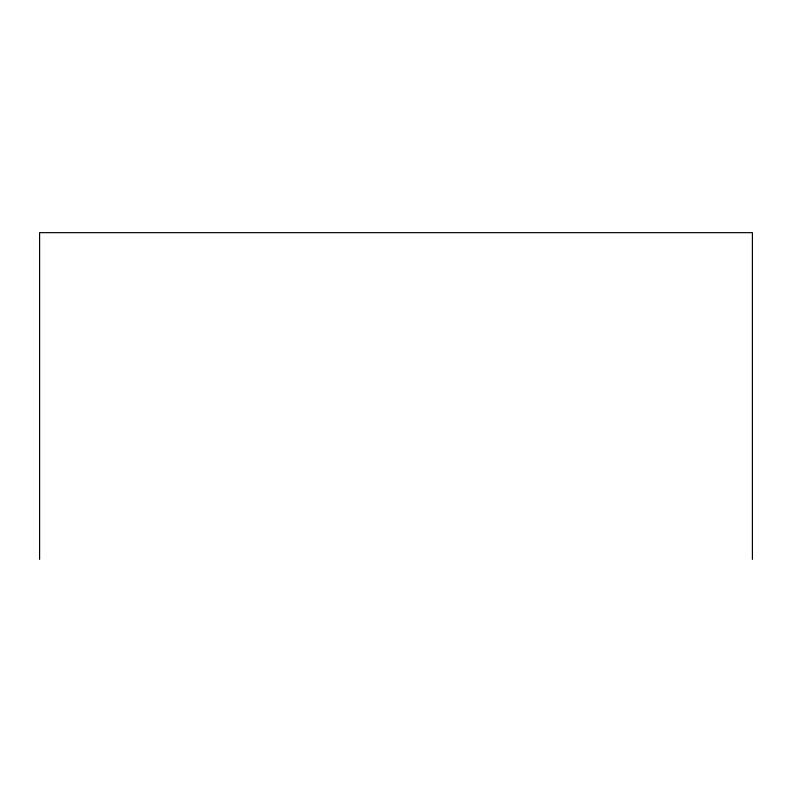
<?xml version="1.0" encoding="UTF-8"?>
<svg xmlns="http://www.w3.org/2000/svg" width="792" height="792" viewBox="0 0 792 792"><rect width="100%" height="100%" fill="white"/><g stroke="black" fill="none" stroke-linecap="round" stroke-linejoin="round"><path stroke-width="1.19" d="M752.4 559.34L752.4 232.66L39.6 232.66L39.6 559.34"/></g></svg>
